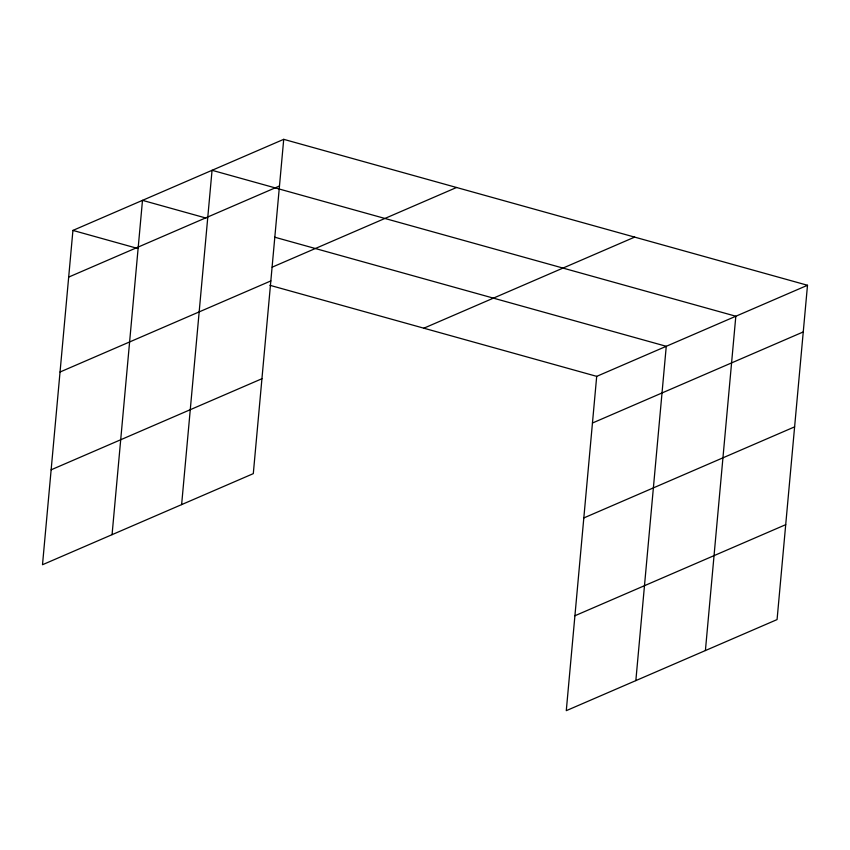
<?xml version="1.0" encoding="UTF-8"?>
<svg xmlns="http://www.w3.org/2000/svg" width="850" height="850" viewBox="0 0 850 850"><rect width="100%" height="100%" fill="white"/><g stroke="black" fill="none" stroke-linecap="round" stroke-linejoin="round"><path stroke-width="1.27" d="M283.719 139.336L72.93 230.414L42.5 564.729L253.3 473.641L283.719 139.336L807.5 285.271L777.07 619.586L566.281 710.664L596.7 376.359L807.5 285.271M112.062 534.671L142.492 200.356L206.04 218.067M181.624 504.613L212.054 170.298L735.824 316.232L705.404 650.548M635.843 680.606L666.262 346.301L274.667 237.182M68.68 277.089L279.48 186.001M272.159 267.176L456.567 187.489M60.042 372.013L270.842 280.925M51.138 469.806L261.938 378.728M423.853 328.196L634.653 237.107M592.45 423.024L803.25 331.936M583.812 517.947L794.612 426.859M574.919 615.751L785.719 524.663M72.93 230.414L137.742 248.476M269.939 285.313L596.7 376.359"/></g></svg>
